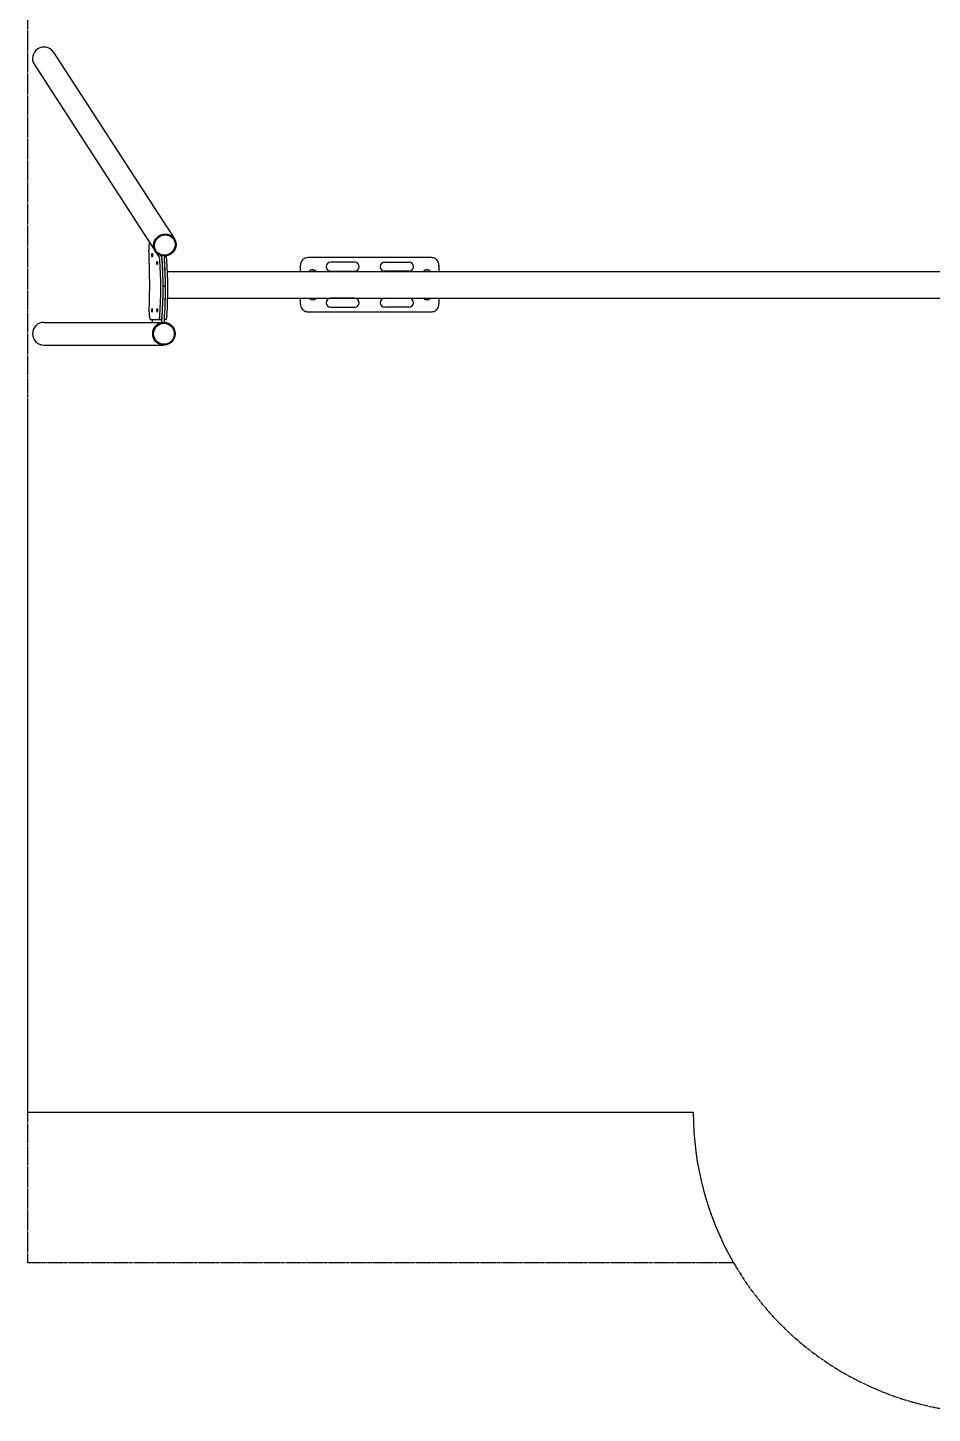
# Model space of a CAD drawing. Header units: millimetres. Extents: x 1080 to 6580, y 979 to 7979.
# Drawn here: x 1080 to 4086, y 979 to 5583 of the extents above; entities that cross this region are included whole.
import ezdxf

# ---------------------------------------------------------------- set-up
doc = ezdxf.new("R2010")
doc.units = ezdxf.units.MM
doc.linetypes.add('AM_ISO08W050', pattern=[18, 12, -1.5, 3, -1.5])
doc.layers.add('AM_4', color=3, linetype='Continuous', lineweight=25)
doc.layers.add('AM_7', color=4, linetype='AM_ISO08W050', lineweight=25)

msp = doc.modelspace()

# ---------------------------------------------------------------- linework, layer by layer
at = {"layer": 'AM_4'}
for p, q in [((1165.4, 5502.6), (1567.9, 4881.4)), ((1101.5, 5461.2), (1504.1, 4840)), ((1517, 4822), (1509.6, 4833.4)), ((1524.9, 4822), (1522.4, 4825.9)), ((1526.5, 4818.7), (1526.8, 4824.7)), ((1534.6, 4824), (1534.4, 4818.7)), ((1540.7, 4822), (1539.2, 4824.3)), ((1986.9, 4773.3), (1986.9, 4793.8)), ((2421.9, 4818.8), (2011.9, 4818.8)), ((2166.9, 4803.8), (2086.9, 4803.8)), ((2266.9, 4803.8), (2346.9, 4803.8)), ((2446.9, 4793.8), (2446.9, 4773.3)), ((1545, 4773.3), (4118.4, 4773.3)), ((2086.9, 4773.8), (2166.9, 4773.8)), ((2346.9, 4773.8), (2266.9, 4773.8)), ((1530.4, 4724.8), (1537.7, 4724.8)), ((1537.7, 4722.8), (1530.4, 4722.8)), ((1545.8, 4684.4), (4118.4, 4684.4)), ((1986.9, 4663.8), (1986.9, 4684.4)), ((2166.9, 4683.8), (2086.9, 4683.8)), ((2086.9, 4653.8), (2166.9, 4653.8)), ((2266.9, 4683.8), (2346.9, 4683.8)), ((2346.9, 4653.8), (2266.9, 4653.8)), ((2446.9, 4684.4), (2446.9, 4663.8)), ((1487.3, 4613.8), (1516.3, 4613.8)), ((1494.5, 4612), (1494.5, 4603.8)), ((1516.3, 4613.8), (1524.2, 4613.8)), ((1525.7, 4603.8), (1525.7, 4614)), ((1533.6, 4614), (1533.6, 4603.8)), ((1533.6, 4613.8), (1540, 4613.8)), ((2011.9, 4638.8), (2421.9, 4638.8)), ((1133.7, 4603.8), (1494.5, 4603.8)), ((1494.5, 4603.8), (1525.7, 4603.8)), ((1529.7, 4603.8), (1525.7, 4603.8)), ((1529.7, 4603.8), (1533.1, 4603.8)), ((1533.6, 4603.8), (1533.1, 4603.8)), ((1133.7, 4527.7), (1533.1, 4527.7)), ((1080.4, 1978.8), (3292, 1978.8))]:
    msp.add_line(p, q, dxfattribs=at)
for centre, radius, start, end in [((2086.9, 4788.8), 15, 90, 270), ((2166.9, 4788.8), 15, 270, 90), ((2266.9, 4788.8), 15, 90, 270), ((2346.9, 4788.8), 15, 270, 90), ((2026.9, 4763.8), 15, 39.0501, 140.9499), ((2026.9, 4763.8), 10, 70.9089, 109.0911), ((2406.9, 4763.8), 15, 39.0501, 140.9499), ((2406.9, 4763.8), 10, 70.9089, 109.0911), ((2026.9, 4693.8), 15, 219.0501, 320.9499), ((2026.9, 4693.8), 10, 250.9089, 289.0911), ((2086.9, 4668.8), 15, 90, 270), ((2166.9, 4668.8), 15, 270, 90), ((2266.9, 4668.8), 15, 90, 270), ((2346.9, 4668.8), 15, 270, 90), ((2406.9, 4693.8), 15, 219.0501, 320.9499), ((2406.9, 4693.8), 10, 250.9089, 289.0911), ((4292, 1978.6), 1000, 179.9891, 209.9874)]:
    msp.add_arc(centre, radius, start, end, dxfattribs=at)
for centre, major_axis, ratio, start_param, end_param in [((1133.4, 5481.9), (-31.9, -20.7), 0.951251, 3.141593, 6.283185), ((1486.2, 4848.9), (0, 20), 0.173648, 0.179575, 1.860708), ((1416.3, 4728.8), (0, -400), 0.173648, 1.342631, 1.860708), ((1516.1, 4802.7), (0, 20), 0.173648, 5.095799, 6.021386), ((1479.1, 4716.7), (0, 250), 0.173648, 4.343925, 5.095799), ((1524, 4802.7), (0, 20), 0.173648, 5.095799, 6.021386), ((1527, 4817.9), (0, -3), 0.173648, 4.45059, 5.435294), ((1524, 4802.7), (0, 20), 0.173648, 5.095799, 5.435294), ((1487, 4716.7), (0, 250), 0.173648, 4.757578, 5.095799), ((1487, 4716.7), (0, -250), 0.173648, 1.202333, 1.954207), ((1534.9, 4817.9), (0, 3), 0.173648, 1.308997, 2.293702), ((1531.9, 4802.7), (0, -20), 0.173648, 1.954207, 2.293702), ((1531.9, 4802.7), (0, -20), 0.173648, 1.954207, 2.293702), ((1494.8, 4716.7), (0, -250), 0.173648, 1.615986, 1.954207), ((1494.8, 4716.7), (0, 250), 0.173648, 4.343925, 5.095799), ((1539.8, 4802.7), (0, 20), 0.173648, 5.095799, 6.021386), ((1502.7, 4716.7), (0, -250), 0.173648, 1.202333, 1.954207), ((1487, 4716.7), (0, 250), 0.173648, 4.343925, 4.725175), ((1494.8, 4716.7), (0, -250), 0.173648, 1.202333, 1.583582), ((1537.7, 4727.8), (0, -3), 0.173648, 0, 1.615986), ((1537.7, 4719.8), (0, 3), 0.173648, 4.725175, 6.283185), ((1487.3, 4633.8), (0, -20), 0.173648, 4.484224, 6.283185), ((1493.9, 4612), (0, 3), 0.173648, 4.712389, 5.343971), ((1516.3, 4633.8), (0, -20), 0.173648, 0, 1.202333), ((1524.2, 4633.8), (0, -20), 0.173648, 0, 1.202333), ((1526.2, 4614), (0, -3), 0.173648, 3.670553, 4.712389), ((1524.2, 4633.8), (0, 20), 0.173648, 3.670553, 4.343925), ((1534.1, 4614), (0, 3), 0.173648, 0.52896, 1.570796), ((1532.1, 4633.8), (0, -20), 0.173648, 0.52896, 1.202333), ((1532.1, 4633.8), (0, -20), 0.173648, 0.52896, 1.202333), ((1540, 4633.8), (0, -20), 0.173648, 0, 1.202333), ((1133.7, 4565.8), (0, -38), 0.984808, 3.141593, 6.283185)]:
    msp.add_ellipse(centre, major_axis=major_axis, ratio=ratio, start_param=start_param, end_param=end_param, dxfattribs=at)
for centre, major_axis, ratio in [((1536, 4860.7), (-31.9, -20.7), 0.951251), ((1536, 4860.7), (29.4, 19.1), 0.951251), ((1493.8, 4826.8), (0, 6), 0.173648), ((1510.6, 4800.9), (0, 6), 0.173648), ((1493.5, 4643.8), (0, 6), 0.173648), ((1510.9, 4643.8), (0, 6), 0.173648), ((1533.1, 4565.8), (0, 38), 0.984808), ((1533.1, 4565.8), (0, 35), 0.984808)]:
    msp.add_ellipse(centre, major_axis=major_axis, ratio=ratio, dxfattribs=at)
for points, knots in [([(2011.9, 4818.8), (2007.2, 4818.8), (2002.6, 4817.5), (1995.1, 4812.8), (1992.1, 4809.7), (1988.8, 4803.7), (1987.9, 4801.3), (1987, 4797.1), (1986.9, 4795.4), (1986.9, 4793.8)], [-3.127979, -3.127979, -3.127979, -3.127979, -2.017547, -2.017547, -1.016593, -1.016593, -0.390997, -0.390997, 0, 0, 0, 0]), ([(2446.9, 4793.8), (2446.9, 4795.4), (2446.7, 4797.1), (2445.9, 4801.3), (2445, 4803.7), (2441.7, 4809.7), (2438.7, 4812.8), (2431.2, 4817.5), (2426.5, 4818.8), (2421.9, 4818.8)], [-3.127979, -3.127979, -3.127979, -3.127979, -2.736982, -2.736982, -2.111386, -2.111386, -1.110433, -1.110433, 0, 0, 0, 0]), ([(1986.9, 4663.8), (1986.9, 4659.2), (1988.2, 4654.6), (1992.8, 4647.1), (1996, 4644.1), (2001.9, 4640.7), (2004.4, 4639.8), (2008.6, 4639), (2010.2, 4638.8), (2011.9, 4638.8)], [-3.132207, -3.132207, -3.132207, -3.132207, -2.020273, -2.020273, -1.017967, -1.017967, -0.391526, -0.391526, 0, 0, 0, 0]), ([(2421.9, 4638.8), (2423.5, 4638.8), (2425.1, 4639), (2429.3, 4639.8), (2431.8, 4640.7), (2437.8, 4644.1), (2440.9, 4647.1), (2445.6, 4654.6), (2446.9, 4659.2), (2446.9, 4663.8)], [-3.132207, -3.132207, -3.132207, -3.132207, -2.740681, -2.740681, -2.11424, -2.11424, -1.111933, -1.111933, 0, 0, 0, 0])]:
    msp.add_open_spline(points, degree=3, knots=knots, dxfattribs=at)
at = {"layer": 'AM_7'}
for points in [[(1080.4, 1978.8), (1080.4, 7978.8), (4080.4, 7978.8), (4080.4, 6985.8)], [(3425.9, 1478.8), (1080.4, 1478.8), (1080.4, 4315.8)]]:
    msp.add_lwpolyline(points, dxfattribs=at)
msp.add_arc((4292, 1978.6), 1000, 209.9874, 270, dxfattribs=at)

doc.saveas('drawing.dxf')
